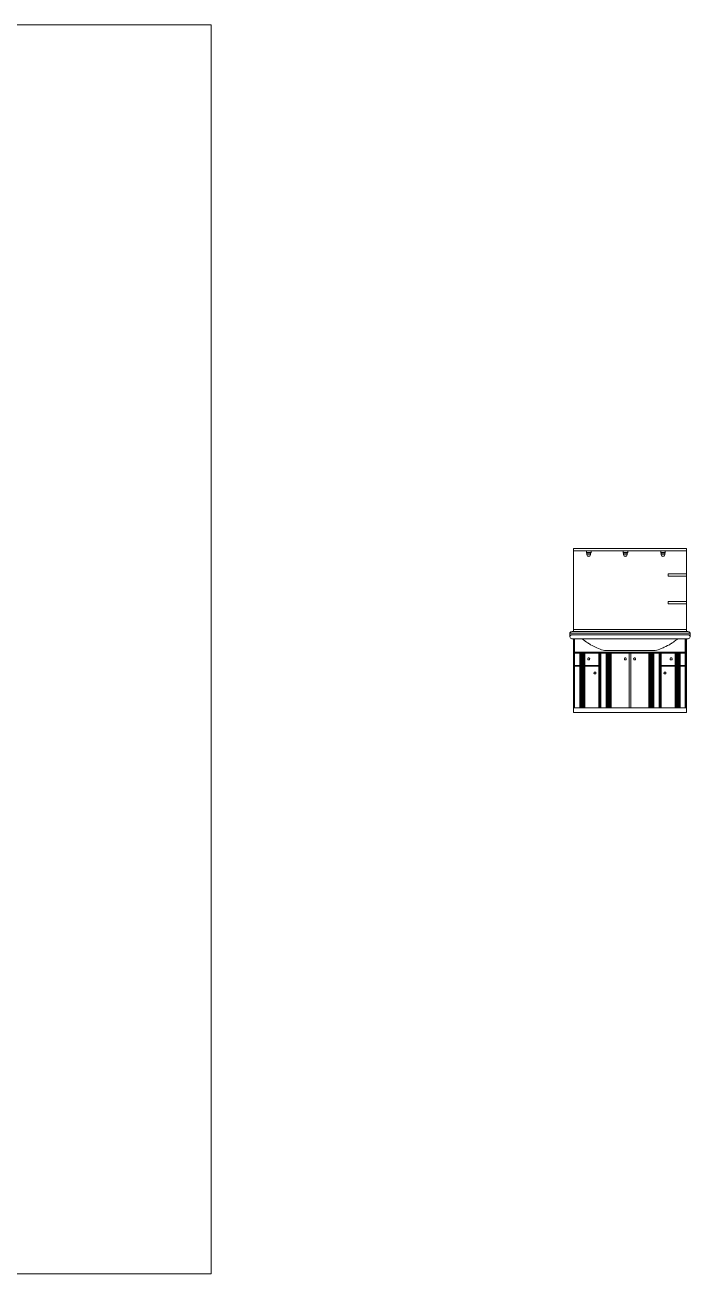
# Model space of a CAD drawing. Header units: millimetres. Extents: x 19901 to 42199, y 14545 to 21214.
# Drawn here: x 28051 to 28770, y 19548 to 20900 of the extents above; entities that cross this region are included whole.
import ezdxf

# ---------------------------------------------------------------- set-up
doc = ezdxf.new("R2010")
doc.units = ezdxf.units.MM
doc.layers.add('A-FURN', color=9, linetype='Continuous', lineweight=13)

msp = doc.modelspace()

# ---------------------------------------------------------------- linework, layer by layer
at = {"layer": 'A-FURN'}
for p, q in [((28705.3, 20330.5), (28644, 20330.5)), ((28658.2, 20330.5), (28658.2, 20328.5)), ((28663.2, 20328.5), (28663.2, 20330.5)), ((28697.8, 20330.5), (28697.8, 20328.5)), ((28702.8, 20328.5), (28702.8, 20330.5)), ((28705.3, 20330.5), (28766.5, 20330.5)), ((28738.5, 20328.5), (28738.5, 20330.5)), ((28743.5, 20330.5), (28743.5, 20328.5)), ((28658.2, 20328.5), (28663.2, 20328.5)), ((28658.7, 20328), (28662.7, 20328)), ((28658.7, 20328), (28658.7, 20326)), ((28658.7, 20326), (28662.7, 20326)), ((28662.7, 20328), (28662.7, 20326)), ((28697.8, 20328.5), (28702.8, 20328.5)), ((28698.3, 20328), (28698.3, 20326)), ((28698.3, 20328), (28702.3, 20328)), ((28698.3, 20326), (28702.3, 20326)), ((28702.3, 20328), (28702.3, 20326)), ((28743.5, 20328.5), (28738.5, 20328.5)), ((28743, 20328), (28739, 20328)), ((28739, 20328), (28739, 20326)), ((28743, 20326), (28739, 20326)), ((28743, 20328), (28743, 20326)), ((28746.5, 20303), (28746.5, 20305.5)), ((28746.5, 20305.5), (28766.5, 20305.5)), ((28746.5, 20303), (28766.5, 20303)), ((28746.5, 20273), (28746.5, 20275.5)), ((28746.5, 20275.5), (28766.5, 20275.5)), ((28746.5, 20273), (28766.5, 20273)), ((28640.3, 20241.2), (28770.3, 20241.2)), ((28640.4, 20238.2), (28640.3, 20237.5)), ((28640.9, 20238.9), (28640.4, 20238.2)), ((28641.5, 20239.4), (28640.9, 20238.9)), ((28641.9, 20239.4), (28641.5, 20239.4)), ((28641.9, 20239.4), (28679, 20239.4)), ((28705.3, 20245.5), (28644, 20245.5)), ((28650.8, 20235.4), (28644, 20235.4)), ((28644.5, 20220.7), (28644.5, 20235.4)), ((28645.4, 20220.7), (28645.4, 20235.4)), ((28650.8, 20235.4), (28705.3, 20235.4)), ((28651.9, 20235.4), (28650.8, 20235.4)), ((28652.7, 20235.2), (28651.9, 20235.4)), ((28653.6, 20234.9), (28652.7, 20235.2)), ((28654.3, 20234.6), (28653.6, 20234.9)), ((28655, 20234.2), (28654.3, 20234.6)), ((28655.5, 20233.8), (28655, 20234.2)), ((28679, 20239.4), (28683.6, 20239.4)), ((28683.6, 20239.4), (28705.3, 20239.4)), ((28705.3, 20245.5), (28766.5, 20245.5)), ((28727, 20239.4), (28705.3, 20239.4)), ((28759.8, 20235.4), (28705.3, 20235.4)), ((28727, 20239.4), (28731.6, 20239.4)), ((28768.6, 20239.4), (28731.6, 20239.4)), ((28755.5, 20234.2), (28755, 20233.8)), ((28756.3, 20234.6), (28755.5, 20234.2)), ((28756.9, 20234.9), (28756.3, 20234.6)), ((28757.8, 20235.2), (28756.9, 20234.9)), ((28758.6, 20235.4), (28757.8, 20235.2)), ((28759.8, 20235.4), (28758.6, 20235.4)), ((28766.5, 20235.4), (28759.8, 20235.4)), ((28765.1, 20220.7), (28765.1, 20235.4)), ((28766, 20220.7), (28766, 20235.4)), ((28768.6, 20239.4), (28769, 20239.4)), ((28769, 20239.4), (28769.7, 20238.9)), ((28769.7, 20238.9), (28770.1, 20238.2)), ((28770.1, 20238.2), (28770.3, 20237.5)), ((28644.5, 20220.7), (28705.3, 20220.7)), ((28656.1, 20233.3), (28655.5, 20233.8)), ((28656.9, 20232.6), (28656.1, 20233.3)), ((28658.2, 20231.7), (28656.9, 20232.6)), ((28658.8, 20231.3), (28658.2, 20231.7)), ((28659.6, 20230.8), (28658.8, 20231.3)), ((28660.3, 20230.3), (28659.6, 20230.8)), ((28661.3, 20229.7), (28660.3, 20230.3)), ((28662.7, 20228.9), (28661.3, 20229.7)), ((28664.5, 20227.9), (28662.7, 20228.9)), ((28666.5, 20226.9), (28664.5, 20227.9)), ((28668.1, 20226.1), (28666.5, 20226.9)), ((28669.4, 20225.5), (28668.1, 20226.1)), ((28671.3, 20224.8), (28669.4, 20225.5)), ((28673, 20224.1), (28671.3, 20224.8)), ((28674.6, 20223.5), (28673, 20224.1)), ((28676.3, 20223), (28674.6, 20223.5)), ((28677.8, 20222.6), (28676.3, 20223)), ((28679.7, 20222.5), (28677.8, 20222.6)), ((28705.3, 20222.5), (28679.7, 20222.5)), ((28730.9, 20222.5), (28705.3, 20222.5)), ((28766, 20220.7), (28705.3, 20220.7)), ((28732.7, 20222.6), (28730.9, 20222.5)), ((28734.2, 20223), (28732.7, 20222.6)), ((28735.9, 20223.5), (28734.2, 20223)), ((28737.5, 20224.1), (28735.9, 20223.5)), ((28739.2, 20224.8), (28737.5, 20224.1)), ((28741.1, 20225.5), (28739.2, 20224.8)), ((28742.4, 20226.1), (28741.1, 20225.5)), ((28744, 20226.9), (28742.4, 20226.1)), ((28746, 20227.9), (28744, 20226.9)), ((28747.9, 20228.9), (28746, 20227.9)), ((28749.2, 20229.7), (28747.9, 20228.9)), ((28750.2, 20230.3), (28749.2, 20229.7)), ((28750.9, 20230.8), (28750.2, 20230.3)), ((28751.7, 20231.3), (28750.9, 20230.8)), ((28752.4, 20231.7), (28751.7, 20231.3)), ((28753.6, 20232.6), (28752.4, 20231.7)), ((28754.4, 20233.3), (28753.6, 20232.6)), ((28755, 20233.8), (28754.4, 20233.3)), ((28644, 20220.4), (28705.3, 20220.4)), ((28644.5, 20219.9), (28672.4, 20219.9)), ((28644.5, 20206.2), (28644.5, 20219.9)), ((28645.4, 20206.2), (28645.4, 20219.9)), ((28651, 20206.2), (28651, 20219.9)), ((28652.2, 20206.2), (28652.2, 20219.9)), ((28653.2, 20206.2), (28653.2, 20219.9)), ((28654.3, 20206.2), (28654.3, 20219.9)), ((28655.3, 20206.2), (28655.3, 20219.9)), ((28656.5, 20206.2), (28656.5, 20219.9)), ((28659.6, 20213.5), (28659.8, 20214.1)), ((28659.8, 20213), (28659.6, 20213.5)), ((28659.8, 20214.1), (28660.2, 20214.5)), ((28660.2, 20212.6), (28659.8, 20213)), ((28660.2, 20214.5), (28660.7, 20214.6)), ((28660.7, 20212.5), (28660.2, 20212.6)), ((28660.7, 20214.6), (28661.2, 20214.5)), ((28661.2, 20212.6), (28660.7, 20212.5)), ((28661.2, 20214.5), (28661.6, 20214.1)), ((28661.6, 20213), (28661.2, 20212.6)), ((28661.6, 20214.1), (28661.8, 20213.5)), ((28661.8, 20213.5), (28661.6, 20213)), ((28671.4, 20206.2), (28671.4, 20219.9)), ((28672.4, 20206.2), (28672.4, 20219.9)), ((28672.8, 20160.7), (28672.8, 20219.9)), ((28672.8, 20219.9), (28705.3, 20219.9)), ((28673.8, 20160.7), (28673.8, 20219.9)), ((28679.4, 20160.7), (28679.4, 20219.9)), ((28680.5, 20160.7), (28680.5, 20219.9)), ((28681.6, 20160.7), (28681.6, 20219.9)), ((28682.6, 20160.7), (28682.6, 20219.9)), ((28683.7, 20160.7), (28683.7, 20219.9)), ((28684.8, 20160.7), (28684.8, 20219.9)), ((28699.3, 20214.1), (28699.2, 20213.5)), ((28699.2, 20213.5), (28699.3, 20213)), ((28699.7, 20214.5), (28699.3, 20214.1)), ((28699.3, 20213), (28699.7, 20212.6)), ((28700.3, 20214.6), (28699.7, 20214.5)), ((28699.7, 20212.6), (28700.3, 20212.5)), ((28700.8, 20214.5), (28700.3, 20214.6)), ((28700.3, 20212.5), (28700.8, 20212.6)), ((28701.2, 20214.1), (28700.8, 20214.5)), ((28700.8, 20212.6), (28701.2, 20213)), ((28701.3, 20213.5), (28701.2, 20214.1)), ((28701.2, 20213), (28701.3, 20213.5)), ((28704.3, 20160.7), (28704.3, 20219.9)), ((28766.5, 20220.4), (28705.3, 20220.4)), ((28737.7, 20219.9), (28705.3, 20219.9)), ((28706.2, 20160.7), (28706.2, 20219.9)), ((28709.2, 20213.5), (28709.3, 20214.1)), ((28709.3, 20213), (28709.2, 20213.5)), ((28709.3, 20214.1), (28709.7, 20214.5)), ((28709.7, 20212.6), (28709.3, 20213)), ((28709.7, 20214.5), (28710.3, 20214.6)), ((28710.3, 20212.5), (28709.7, 20212.6)), ((28710.3, 20214.6), (28710.8, 20214.5)), ((28710.8, 20212.6), (28710.3, 20212.5)), ((28710.8, 20214.5), (28711.2, 20214.1)), ((28711.2, 20213), (28710.8, 20212.6)), ((28711.2, 20214.1), (28711.3, 20213.5)), ((28711.3, 20213.5), (28711.2, 20213)), ((28725.7, 20160.7), (28725.7, 20219.9)), ((28726.8, 20160.7), (28726.8, 20219.9)), ((28727.9, 20160.7), (28727.9, 20219.9)), ((28728.9, 20160.7), (28728.9, 20219.9)), ((28730, 20160.7), (28730, 20219.9)), ((28731.2, 20160.7), (28731.2, 20219.9)), ((28736.8, 20160.7), (28736.8, 20219.9)), ((28737.7, 20160.7), (28737.7, 20219.9)), ((28766, 20219.9), (28738.1, 20219.9)), ((28738.1, 20206.2), (28738.1, 20219.9)), ((28739.1, 20206.2), (28739.1, 20219.9)), ((28748.9, 20214.1), (28748.8, 20213.5)), ((28748.8, 20213.5), (28748.9, 20213)), ((28749.3, 20214.5), (28748.9, 20214.1)), ((28748.9, 20213), (28749.3, 20212.6)), ((28749.8, 20214.6), (28749.3, 20214.5)), ((28749.3, 20212.6), (28749.8, 20212.5)), ((28750.4, 20214.5), (28749.8, 20214.6)), ((28749.8, 20212.5), (28750.4, 20212.6)), ((28750.8, 20214.1), (28750.4, 20214.5)), ((28750.4, 20212.6), (28750.8, 20213)), ((28750.9, 20213.5), (28750.8, 20214.1)), ((28750.8, 20213), (28750.9, 20213.5)), ((28754.1, 20206.2), (28754.1, 20219.9)), ((28755.2, 20206.2), (28755.2, 20219.9)), ((28756.2, 20206.2), (28756.2, 20219.9)), ((28757.3, 20206.2), (28757.3, 20219.9)), ((28758.4, 20206.2), (28758.4, 20219.9)), ((28759.5, 20206.2), (28759.5, 20219.9)), ((28765.1, 20206.2), (28765.1, 20219.9)), ((28766, 20206.2), (28766, 20219.9)), ((28644.5, 20206.2), (28672.4, 20206.2)), ((28644.5, 20205.8), (28672.4, 20205.8)), ((28644.5, 20160.7), (28644.5, 20205.8)), ((28645.4, 20160.7), (28645.4, 20205.8)), ((28651, 20160.7), (28651, 20205.8)), ((28652.2, 20160.7), (28652.2, 20205.8)), ((28653.2, 20160.7), (28653.2, 20205.8)), ((28654.3, 20160.7), (28654.3, 20205.8)), ((28655.3, 20160.7), (28655.3, 20205.8)), ((28656.5, 20160.7), (28656.5, 20205.8)), ((28666.3, 20198.2), (28666.4, 20198.8)), ((28666.4, 20197.7), (28666.3, 20198.2)), ((28666.4, 20198.8), (28666.8, 20199.2)), ((28666.8, 20197.3), (28666.4, 20197.7)), ((28666.8, 20199.2), (28667.4, 20199.3)), ((28667.4, 20197.2), (28666.8, 20197.3)), ((28667.4, 20199.3), (28667.9, 20199.2)), ((28667.9, 20197.3), (28667.4, 20197.2)), ((28667.9, 20199.2), (28668.3, 20198.8)), ((28668.3, 20197.7), (28667.9, 20197.3)), ((28668.3, 20198.8), (28668.5, 20198.2)), ((28668.5, 20198.2), (28668.3, 20197.7)), ((28671.4, 20160.7), (28671.4, 20205.8)), ((28672.4, 20160.7), (28672.4, 20205.8)), ((28766, 20206.2), (28738.1, 20206.2)), ((28738.1, 20160.7), (28738.1, 20205.8)), ((28766, 20205.8), (28738.1, 20205.8)), ((28739.1, 20160.7), (28739.1, 20205.8)), ((28742.2, 20198.8), (28742.1, 20198.2)), ((28742.1, 20198.2), (28742.2, 20197.7)), ((28742.6, 20199.2), (28742.2, 20198.8)), ((28742.2, 20197.7), (28742.6, 20197.3)), ((28743.1, 20199.3), (28742.6, 20199.2)), ((28742.6, 20197.3), (28743.1, 20197.2)), ((28743.7, 20199.2), (28743.1, 20199.3)), ((28743.1, 20197.2), (28743.7, 20197.3)), ((28744.1, 20198.8), (28743.7, 20199.2)), ((28743.7, 20197.3), (28744.1, 20197.7)), ((28744.2, 20198.2), (28744.1, 20198.8)), ((28744.1, 20197.7), (28744.2, 20198.2)), ((28754.1, 20160.7), (28754.1, 20205.8)), ((28755.2, 20160.7), (28755.2, 20205.8)), ((28756.2, 20160.7), (28756.2, 20205.8)), ((28757.3, 20160.7), (28757.3, 20205.8)), ((28758.4, 20160.7), (28758.4, 20205.8)), ((28759.5, 20160.7), (28759.5, 20205.8)), ((28765.1, 20160.7), (28765.1, 20205.8)), ((28766, 20160.7), (28766, 20205.8)), ((28644, 20160.4), (28705.3, 20160.4)), ((28644.5, 20160.7), (28672.4, 20160.7)), ((28672.8, 20160.7), (28705.3, 20160.7)), ((28737.7, 20160.7), (28705.3, 20160.7)), ((28766.5, 20160.4), (28705.3, 20160.4)), ((28766, 20160.7), (28738.1, 20160.7))]:
    msp.add_line(p, q, dxfattribs=at)
for points in [[(23218, 20899.5), (28252.1, 20899.5), (28252.1, 19547.9), (23218, 19547.9)], [(28705.3, 20333), (28644, 20333), (28644, 20243), (28705.3, 20243), (28766.5, 20243), (28766.5, 20333)], [(28731.6, 20243), (28767.9, 20243), (28768.6, 20242.9), (28769.2, 20242.8), (28769.5, 20242.6), (28769.8, 20242.3), (28770, 20242), (28770.2, 20241.6), (28770.3, 20241.2), (28770.3, 20237.5), (28770.1, 20236.7), (28769.7, 20236), (28769, 20235.6), (28768.4, 20235.4), (28766.5, 20235.4), (28766.5, 20206.2), (28766.5, 20155.4), (28705.3, 20155.4), (28644, 20155.4), (28644, 20206.2), (28644, 20235.4), (28642.2, 20235.4), (28641.5, 20235.6), (28640.9, 20236), (28640.4, 20236.7), (28640.3, 20237.5), (28640.3, 20241.2), (28640.3, 20241.6), (28640.5, 20242), (28640.7, 20242.3), (28641, 20242.6), (28641.3, 20242.8), (28641.9, 20242.9), (28642.6, 20243), (28679, 20243)]]:
    msp.add_lwpolyline(points, close=True, dxfattribs=at)
for centre, radius, start, end in [((28658.7, 20328.5), 0.5, 180, 270), ((28660.7, 20326.4), 2.05, 192.1776, 347.8224), ((28662.7, 20328.5), 0.5, 270, 0), ((28698.3, 20328.5), 0.5, 180, 270), ((28700.3, 20326.4), 2.05, 192.1776, 347.8224), ((28702.3, 20328.5), 0.5, 270, 0), ((28739, 20328.5), 0.5, 180, 270), ((28741, 20326.4), 2.05, 192.1776, 347.8224), ((28743, 20328.5), 0.5, 270, 0)]:
    msp.add_arc(centre, radius, start, end, dxfattribs=at)

doc.saveas('drawing.dxf')
